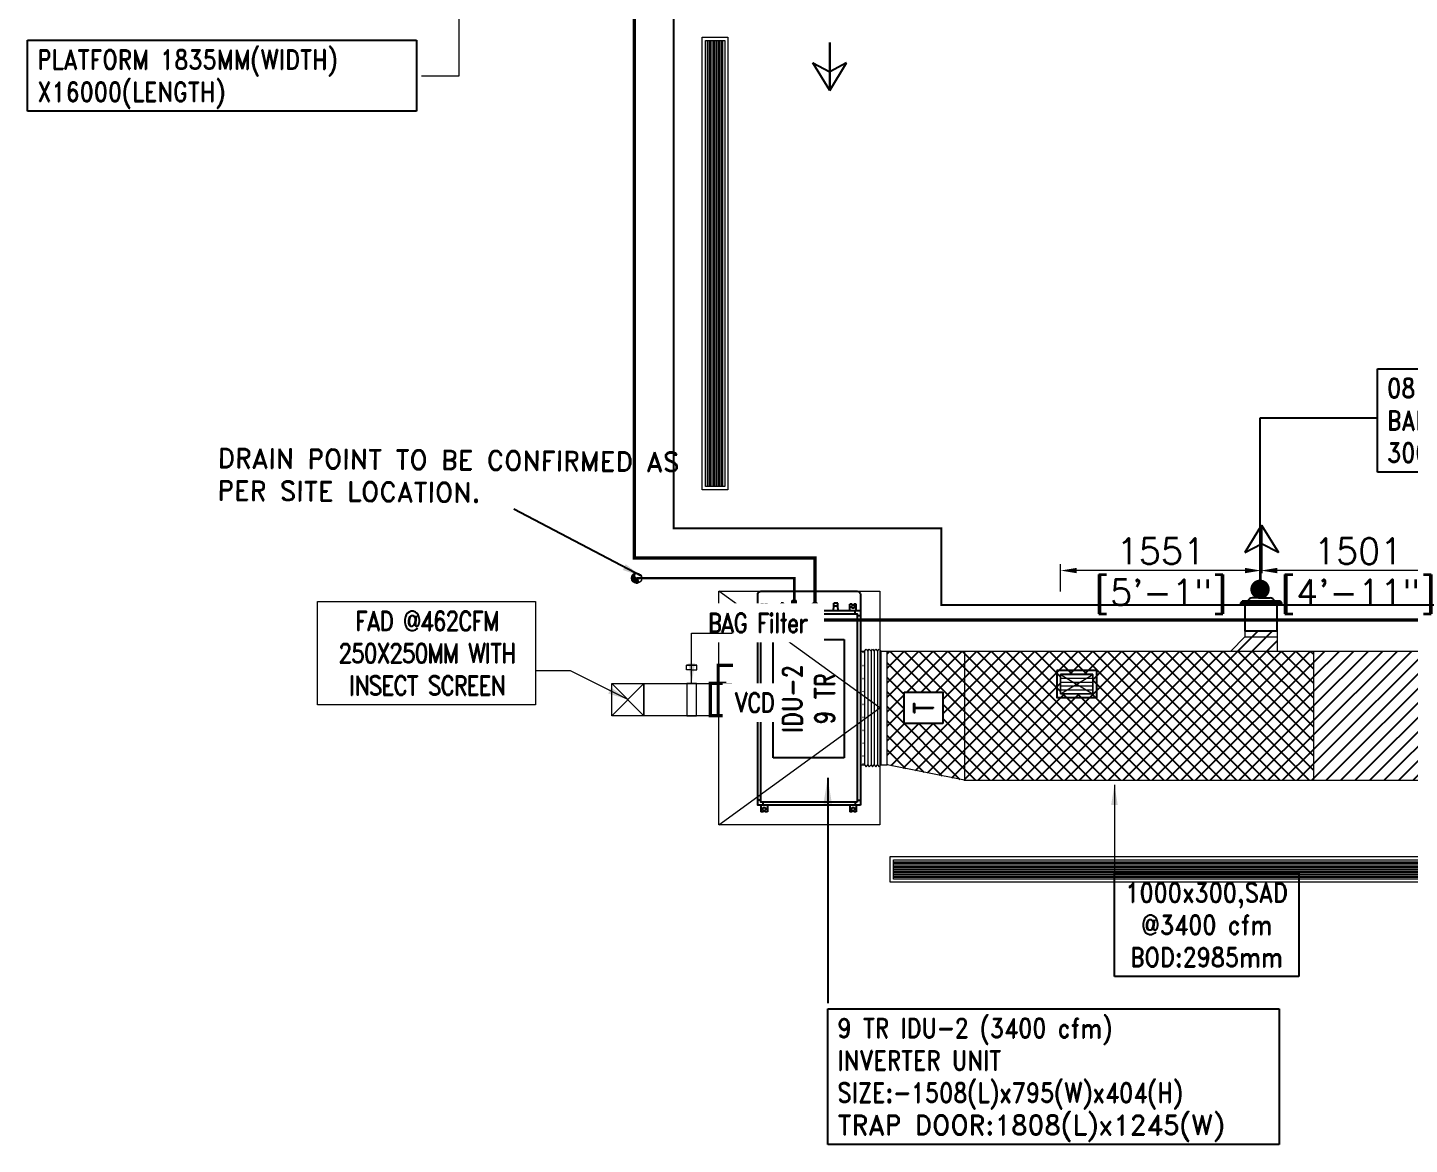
# Model space of a CAD drawing. Header units: millimetres. Extents: x -330573 to 5697, y 22061 to 198972.
# Drawn here: x -116961 to -106267, y 102317 to 110962 of the extents above; entities that cross this region are included whole.
import ezdxf

# ---------------------------------------------------------------- set-up
doc = ezdxf.new("R2010")
doc.units = ezdxf.units.MM
doc.linetypes.add('HIDDEN', pattern=[0.375, 0.25, -0.125])
for name, color, linetype, lineweight in [('MECH. EQUIPMENT', 8, 'Continuous', 0), ('VL-AC- DRAIN', 42, 'Continuous', 5), ('VL-AC-ACCOUSTIC INSULATION', 32, 'Continuous', 25), ('VL-AC-DAMPERS', 5, 'Continuous', 18), ('VL-AC-DIM', 20, 'Continuous', 25), ('VL-AC-EQUIPMENT', 5, 'Continuous', 25), ('VL-AC-EQUIPMENT TEXT', 7, 'Continuous', 25), ('VL-AC-FA', 3, 'Continuous', 18), ('VL-AC-FA_TEXT_50', 7, 'Continuous', 18), ('VL-AC-RAT', 1, 'Continuous', 5), ('VL-AC-SA', 6, 'Continuous', 5), ('VL-AC-SA_TEXT_50', 7, 'Continuous', 25), ('VL-AC-SAT', 72, 'Continuous', 25), ('VL-AC-UNIT TRAP DOOR', 40, 'Continuous', 18), ('VL-AC-VRF PIPE', 152, 'Continuous', 30), ('VL-FC', 21, 'Continuous', 18)]:
    doc.layers.add(name, color=color, linetype=linetype, lineweight=lineweight)
doc.styles.add('50', font='arial.ttf', dxfattribs={"height": 75})
doc.styles.add('ARIAL', font='times.ttf')
doc.styles.add('ROMANS', font='romans.shx', dxfattribs={"height": 200})
doc.styles.add('style1', font='times.ttf', dxfattribs={"width": 0.75})
doc.styles.add('VOLTAS - ROMAND', font='romand.shx', dxfattribs={"width": 0.85})
doc.dimstyles.new('Creer 1-100 FT', dxfattribs={"dimscale": 100, "dimtxt": 2, "dimasz": 1.5, "dimexe": 0.75, "dimexo": 0.75, "dimgap": 0.5, "dimtad": 1, "dimdec": 0, "dimzin": 1, "dimtxsty": 'style1', "dimblk": 'OBLIQUE', "dimcen": 0, "dimdle": 0.75, "dimclrd": 7, "dimclre": 7, "dimclrt": 6, "dimadec": 0, "dimazin": 0, "dimtfac": 1, "dimtdec": 0, "dimtmove": 2, "dimatfit": 3, "dimfxl": 1, "dimfrac": 2, "dimtolj": 1, "dimtzin": 1, "dimlwd": 25, "dimlwe": 25, "dimarcsym": 1})
doc.dimstyles.new('Dim50', dxfattribs={"dimtxt": 75, "dimasz": 75, "dimexe": 50, "dimexo": 50, "dimgap": 0.09, "dimtad": 0, "dimdec": 0, "dimzin": 0, "dimdsep": 46, "dimtxsty": '50', "dimblk": 'ARCHTICK', "dimcen": 0.09, "dimdle": 50, "dimclrd": 8, "dimclre": 8, "dimclrt": 2, "dimadec": 0, "dimazin": 0, "dimtfac": 1, "dimtdec": 0, "dimtofl": 0, "dimtmove": 0, "dimatfit": 3, "dimldrblk": 'DOT', "dimfxl": 1, "dimtolj": 1, "dimtzin": 0, "dimlwe": -1, "dimarcsym": 0})
doc.dimstyles.new('VL_DIM', dxfattribs={"dimscale": 1.25, "dimtxt": 200, "dimasz": 125, "dimexe": 50, "dimexo": 50, "dimgap": 50, "dimtad": 1, "dimdec": 0, "dimrnd": 1, "dimzin": 9, "dimdsep": 46, "dimtxsty": 'ROMANS', "dimcen": 0.09, "dimdle": 35, "dimclrd": 7, "dimclre": 7, "dimclrt": 7, "dimadec": 0, "dimazin": 0, "dimtfac": 1, "dimtdec": 0, "dimtmove": 2, "dimatfit": 3, "dimfxl": 1, "dimtolj": 1, "dimtzin": 0, "dimlwd": 15, "dimlwe": 15, "dimarcsym": 1})
doc.dimstyles.new('VOLTAS', dxfattribs={"dimscale": 100, "dimtxt": 2, "dimasz": 2, "dimexe": 0.5, "dimexo": 0.5, "dimgap": 0.5, "dimtad": 1, "dimdec": 0, "dimzin": 12, "dimdsep": 46, "dimtxsty": 'ROMANS', "dimcen": 10, "dimdle": 100, "dimclrd": 7, "dimclre": 7, "dimclrt": 7, "dimadec": 0, "dimazin": 0, "dimtfac": 1, "dimtdec": 0, "dimtmove": 1, "dimatfit": 3, "dimfxl": 0.18, "dimtolj": 1, "dimtzin": 0, "dimarcsym": 2})

# ---------------------------------------------------------------- blocks, each defined once
blk = doc.blocks.new('*U281')
at = {"color": 8}
for p, q in [((30, 66), (35241, 66)), ((30, 54), (35241, 54)), ((30, 42), (35241, 42)), ((30, 30), (35241, 30)), ((30, 18), (35241, 18)), ((30, 6), (35241, 6)), ((30, -6), (35241, -6)), ((30, -18), (35241, -18)), ((30, -30), (35241, -30)), ((30, -42), (35241, -42)), ((30, -54), (35241, -54))]:
    blk.add_line(p, q, dxfattribs=at)
for points in [[(5, 105), (5, -95), (35266, -95), (35266, 105)], [(30, 80), (30, -70), (35241, -70), (35241, 80)]]:
    blk.add_lwpolyline(points, close=True)
blk = doc.blocks.new('*U103')
at = {"color": 8}
for p, q in [((30, 66), (3482, 66)), ((30, 54), (3482, 54)), ((30, 42), (3482, 42)), ((30, 30), (3482, 30)), ((30, 18), (3482, 18)), ((30, 6), (3482, 6)), ((30, -6), (3482, -6)), ((30, -18), (3482, -18)), ((30, -30), (3482, -30)), ((30, -42), (3482, -42)), ((30, -54), (3482, -54))]:
    blk.add_line(p, q, dxfattribs=at)
for points in [[(5, 105), (5, -95), (3507, -95), (3507, 105)], [(30, 80), (30, -70), (3482, -70), (3482, 80)]]:
    blk.add_lwpolyline(points, close=True)
blk = doc.blocks.new('*U127')
at = {"color": 252, "lineweight": 9}
for p, q in [((783227, 315136), (783227, 315386)), ((783257, 315136), (783257, 315386)), ((783287, 315136), (783287, 315386)), ((783317, 315136), (783317, 315386))]:
    blk.add_line(p, q, dxfattribs=at)
at = {"layer": 'VL-AC-SAT'}
blk.add_lwpolyline([(783167, 315106), (783377, 315106), (783377, 315416), (783167, 315416)], close=True, dxfattribs=at)
at = {"layer": 'VL-AC-SAT', "lineweight": 20}
blk.add_lwpolyline([(783197, 315136), (783347, 315136), (783347, 315386), (783197, 315386)], close=True, dxfattribs=at)
blk = doc.blocks.new('*D228')
at = {"layer": 'Defpoints', "color": 0, "transparency": 16777216}
for p in [(-107415, 106759), (-107415, 106548), (-105914, 106548)]:
    blk.add_point(p, dxfattribs=at)
at = {"layer": 'VL-AC-DIM', "color": 7, "lineweight": 15, "transparency": 16777216}
for p, q in [((-107415, 106598), (-107415, 106809)), ((-106039, 106759), (-107290, 106759)), ((-105914, 106598), (-105914, 106809))]:
    blk.add_line(p, q, dxfattribs=at)
at = {"layer": 'VL-AC-DIM', "color": 7, "transparency": 16777216}
for points in [[(-107290, 106780), (-107290, 106738), (-107415, 106759)], [(-106039, 106780), (-106039, 106738), (-105914, 106759)]]:
    blk.add_solid(points, dxfattribs=at)
at = {"layer": 'VL-AC-DIM', "color": 7, "transparency": 16777216, "char_height": 200, "attachment_point": 5, "style": 'ROMANS'}
for s, insert in [('\\A1;1501', (-106664, 106909)), ('\\A1;[4\'-11"]', (-106664, 106557))]:
    blk.add_mtext(s, dxfattribs=dict(at, insert=insert))
blk = doc.blocks.new('*D229')
at = {"layer": 'Defpoints', "color": 0, "transparency": 16777216}
for p in [(-108966, 106759), (-108966, 106548), (-107415, 106548)]:
    blk.add_point(p, dxfattribs=at)
at = {"layer": 'VL-AC-DIM', "color": 7, "lineweight": 15, "transparency": 16777216}
for p, q in [((-108966, 106598), (-108966, 106809)), ((-107540, 106759), (-108841, 106759)), ((-107415, 106598), (-107415, 106809))]:
    blk.add_line(p, q, dxfattribs=at)
at = {"layer": 'VL-AC-DIM', "color": 7, "transparency": 16777216}
for points in [[(-108841, 106780), (-108841, 106738), (-108966, 106759)], [(-107540, 106780), (-107540, 106738), (-107415, 106759)]]:
    blk.add_solid(points, dxfattribs=at)
at = {"layer": 'VL-AC-DIM', "color": 7, "transparency": 16777216, "char_height": 200, "attachment_point": 5, "style": 'ROMANS'}
for s, insert in [('\\A1;1551', (-108190, 106909)), ('\\A1;[5\'-1"]', (-108190, 106557))]:
    blk.add_mtext(s, dxfattribs=dict(at, insert=insert))
blk = doc.blocks.new('VL EQUIPMENT')
at = {"layer": 'MECH. EQUIPMENT'}
for p, q in [((12041, 41995), (12073, 41995)), ((12073, 41115), (12073, 41995)), ((12098, 41115), (12098, 41995)), ((12123, 41115), (12123, 41995)), ((12148, 41115), (12148, 41995)), ((12173, 41115), (12173, 41995)), ((12198, 41115), (12198, 41995)), ((12041, 41115), (12073, 41115))]:
    blk.add_line(p, q, dxfattribs=at)
for points in [[(12073, 41995), (12085, 42010), (12098, 41995)], [(12098, 41995), (12110, 42010), (12123, 41995)], [(12123, 41995), (12135, 42010), (12148, 41995)], [(12148, 41995), (12160, 42010), (12173, 41995)], [(12173, 41995), (12185, 42010), (12198, 41995)], [(12073, 41115), (12085, 41100), (12098, 41115)], [(12098, 41115), (12110, 41100), (12123, 41115)], [(12123, 41115), (12135, 41100), (12148, 41115)], [(12148, 41115), (12160, 41100), (12173, 41115)], [(12173, 41115), (12185, 41100), (12198, 41115)]]:
    blk.add_lwpolyline(points, dxfattribs=at)
for centre in [(12061, 41988), (12061, 41928), (12061, 41828), (12061, 41728), (12061, 41628), (12061, 41528), (12061, 41428), (12061, 41328), (12061, 41228), (12061, 41126)]:
    blk.add_circle(centre, 1.45, dxfattribs=at)
at = {"layer": 'VL-AC-EQUIPMENT'}
for p, q in [((11290, 42359), (11271, 42359)), ((11271, 42309), (11271, 42359)), ((11290, 42359), (11290, 42343)), ((11321, 42359), (11302, 42359)), ((11302, 42359), (11302, 42343)), ((11321, 42309), (11321, 42359)), ((11959, 42309), (11959, 42359)), ((11978, 42359), (11959, 42359)), ((11978, 42359), (11978, 42343)), ((12009, 42359), (11990, 42359)), ((11990, 42359), (11990, 42343)), ((12009, 42309), (12009, 42359)), ((11271, 42269), (11246, 42269)), ((11286, 42284), (11286, 42309)), ((11288, 42343), (11290, 42343)), ((11304, 42329), (11288, 42329)), ((11302, 42343), (11304, 42343)), ((11976, 42343), (11978, 42343)), ((11992, 42329), (11976, 42329)), ((11990, 42343), (11992, 42343)), ((12001, 42284), (12001, 42309)), ((12016, 42269), (12041, 42269)), ((11271, 40841), (11246, 40841)), ((11271, 40801), (11271, 40751)), ((11290, 40751), (11271, 40751)), ((11286, 40826), (11286, 40801)), ((11288, 40781), (11304, 40781)), ((11290, 40767), (11288, 40767)), ((11290, 40751), (11290, 40767)), ((11302, 40751), (11302, 40767)), ((11321, 40751), (11302, 40751)), ((11321, 40801), (11321, 40751)), ((11428, 40762), (11447, 40762)), ((11428, 40762), (11428, 40744)), ((11431, 40778), (11445, 40778)), ((11431, 40778), (11431, 40764)), ((11431, 40764), (11445, 40764)), ((11432, 40764), (11432, 40762)), ((11433, 40801), (11433, 40778)), ((11442, 40767), (11440, 40767)), ((11443, 40801), (11443, 40778)), ((11444, 40764), (11444, 40762)), ((11445, 40778), (11445, 40764)), ((11447, 40762), (11447, 40744)), ((11514, 40749), (11514, 40723)), ((11514, 40749), (11543, 40749)), ((11517, 40771), (11517, 40754)), ((11517, 40771), (11540, 40771)), ((11517, 40754), (11540, 40754)), ((11518, 40754), (11518, 40749)), ((11521, 40801), (11521, 40771)), ((11537, 40801), (11537, 40771)), ((11540, 40771), (11540, 40754)), ((11540, 40754), (11540, 40749)), ((11543, 40749), (11543, 40723)), ((11673, 40801), (11674, 40768)), ((11706, 40768), (11674, 40768)), ((11674, 40768), (11674, 40743)), ((11707, 40801), (11706, 40768)), ((11706, 40768), (11706, 40743)), ((11834, 40801), (11835, 40768)), ((11867, 40768), (11835, 40768)), ((11835, 40768), (11835, 40743)), ((11868, 40801), (11867, 40768)), ((11867, 40768), (11867, 40743)), ((11959, 40801), (11959, 40751)), ((11978, 40751), (11959, 40751)), ((11976, 40781), (11992, 40781)), ((11978, 40767), (11976, 40767)), ((11978, 40751), (11978, 40767)), ((11990, 40751), (11990, 40767)), ((11992, 40767), (11990, 40767)), ((12009, 40751), (11990, 40751)), ((12001, 40826), (12001, 40801)), ((12009, 40801), (12009, 40751)), ((12016, 40841), (12041, 40841)), ((11447, 40744), (11428, 40744)), ((11514, 40723), (11543, 40723)), ((11706, 40743), (11674, 40743)), ((11867, 40743), (11835, 40743))]:
    blk.add_line(p, q, dxfattribs=at)
at = {"layer": 'VL-AC-EQUIPMENT', "flags": 128}
for points in [[(12041, 42309), (11246, 42309), (11246, 40801), (12041, 40801)], [(12016, 42284), (11271, 42284), (11271, 40826), (12016, 40826)]]:
    blk.add_lwpolyline(points, close=True, dxfattribs=at)
blk.add_lwpolyline([(11246, 40801), (11246, 40676, 0.414214), (11271, 40651), (12016, 40651, 0.414214), (12041, 40676), (12041, 40801)], format="xyb", dxfattribs=at)
at = {"layer": 'VL-AC-EQUIPMENT'}
for centre, start, end in [((11288, 42336), 90, 270), ((11304, 42336), 270, 90), ((11976, 42336), 90, 270), ((11992, 42336), 270, 90), ((11288, 40774), 90, 270), ((11304, 40774), 270, 90), ((11976, 40774), 90, 270), ((11992, 40774), 270, 90)]:
    blk.add_arc(centre, 7, start, end, dxfattribs=at)
blk = doc.blocks.new('VL SA JET NOZZEL')
at = {"layer": 'VL-AC-SAT'}
for p, q in [((4, 562, 0), (-125, 350, 0)), ((4, 562, 0), (4, 192, 0)), ((4, 192, 0), (4, 562, 0)), ((4, 562, 0), (134, 350, 0)), ((4, 562, 0), (4, 192, 0)), ((4, 192, 0), (4, 562, 0)), ((-125, 350, 0), (4, 419, 0)), ((134, 350, 0), (4, 419, 0)), ((0, 0), (-70, 0)), ((0, 0), (70, 0)), ((-160, -40), (-147, -25)), ((160, -40), (-160, -40)), ((160, -40), (147, -25))]:
    blk.add_line(p, q, dxfattribs=at)
for points in [[(-160, -40), (-160, -55), (160, -55), (160, -40)], [(147, -25), (-147, -25)]]:
    blk.add_lwpolyline(points, dxfattribs=at)
at = {"layer": 'VL-AC-SAT', "elevation": 0}
blk.add_lwpolyline([(125, -255), (125, -55), (-125, -55), (-125, -255)], close=True, dxfattribs=at)
at = {"layer": 'VL-AC-SAT'}
for centre, start, end in [((-64, -42), 97.9087, 155.9574), ((64, -42), 24.0426, 82.0913)]:
    blk.add_arc(centre, 42.9, start, end, dxfattribs=at)
blk = doc.blocks.new('A$C63456DE7')
at = {"layer": 'VL-AC-DAMPERS', "const_width": 25}
for points in [[(-699, 125), (-699, -266), (-813, -266)], [(-751, -125), (-751, 125), (-639, 125), (-639, -125), (-751, -125)]]:
    blk.add_lwpolyline(points, dxfattribs=at)
at = {"layer": 'VL-AC-FA'}
for p, q in [((-125, 125), (125, -125)), ((-125, -125), (125, 125)), ((125, -125), (-125, -125))]:
    blk.add_line(p, q, dxfattribs=at)
for points in [[(-805, 125), (-125, 125), (-125, -125), (-805, -125)], [(-457, 125), (-531, 125), (-531, -125), (-457, -125)], [(-125, 125), (125, 125), (125, -125), (-125, -125)]]:
    blk.add_lwpolyline(points, close=True, dxfattribs=at)
for points in [[(-494, -125), (-494, -230), (-454, -230), (-454, -267), (-534, -267)], [(-494, -125), (-494, -230), (-534, -230), (-534, -267), (-454, -267)]]:
    blk.add_lwpolyline(points, dxfattribs=at)

msp = doc.modelspace()

# ---------------------------------------------------------------- hatches: boundary and pattern name
at = {"layer": 'VL-AC- DRAIN', "ltscale": 150}
h = msp.add_hatch(dxfattribs=at)
h.set_pattern_fill('ANSI31', color=256, scale=50)
h.set_pattern_definition([(45, (-4561211.5485, 1021469.1257), (-4.419417382, 4.419417382), [])])
edge = h.paths.add_edge_path()
edge.add_ellipse((-112247.5, 106720.3), major_axis=(0, 20), ratio=0.697274, start_angle=0, end_angle=180, ccw=False)
edge.add_arc((-112247.5, 106700.3), 40, 90, 180)
edge.add_arc((-112247.5, 106700.3), 40, 180, 270)
edge.add_ellipse((-112247.5, 106680.3), major_axis=(0, 20), ratio=0.697274, start_angle=180, end_angle=360)
at = {"layer": 'VL-AC-ACCOUSTIC INSULATION'}
h = msp.add_hatch(dxfattribs=at)
h.set_pattern_fill('ANSI31', color=8, scale=25)
h.paths.add_polyline_path([(-107289.6, 106245.5), (-107539.6, 106245.5), (-107649.6, 106135.5), (-107289.6, 106135.5)])
h.paths.add_polyline_path([(-107289.6, 106292.7), (-107539.6, 106292.7), (-107539.6, 106245.5), (-107289.6, 106245.5)])
h.paths.add_polyline_path([(-105491.5, 106135.5), (-107009, 106135.5), (-107009, 105135.5), (-105491.5, 105135.5)])
h.paths.add_polyline_path([(-105966.3, 105805.5), (-105966.3, 105955.5), (-105716.3, 105955.5), (-105716.3, 105805.5)], flags=16)
h.paths.add_polyline_path([(-105788.6, 106245.5), (-106038.6, 106245.5), (-106148.6, 106135.5), (-105788.6, 106135.5)])
h.paths.add_polyline_path([(-105788.6, 106292.7), (-106038.6, 106292.7), (-106038.6, 106245.5), (-105788.6, 106245.5)])
h.paths.add_polyline_path([(-104891.5, 106135.5), (-105491.5, 106135.5), (-105491.5, 105135.5), (-104891.5, 105385.5)])
h.paths.add_polyline_path([(-101024.6, 106135.5), (-104891.5, 106135.5), (-104891.5, 105385.5), (-101024.6, 105385.5)])
h.paths.add_polyline_path([(-102966.3, 105955.5), (-102716.3, 105955.5), (-102716.3, 105805.5), (-102966.3, 105805.5)], flags=16)
h.paths.add_polyline_path([(-104287.6, 106245.5), (-104537.6, 106245.5), (-104647.6, 106135.5), (-104287.6, 106135.5)])
h.paths.add_polyline_path([(-104287.6, 106292.7), (-104537.6, 106292.7), (-104537.6, 106245.5), (-104287.6, 106245.5)])
h.paths.add_polyline_path([(-102780.6, 106245.5), (-103030.6, 106245.5), (-103140.6, 106135.5), (-102780.6, 106135.5)])
h.paths.add_polyline_path([(-102780.6, 106292.7), (-103030.6, 106292.7), (-103030.6, 106245.5), (-102780.6, 106245.5)])
h.paths.add_polyline_path([(-101223.6, 106245.5), (-101473.6, 106245.5), (-101583.6, 106135.5), (-101223.6, 106135.5)])
h.paths.add_polyline_path([(-101223.6, 106292.7), (-101473.6, 106292.7), (-101473.6, 106245.5), (-101223.6, 106245.5)])
h.paths.add_polyline_path([(-96419.4, 106135.5), (-100424.6, 106135.5), (-100424.6, 105685.5), (-96419.4, 105685.5)])
h.paths.add_polyline_path([(-99716.3, 105805.5), (-99966.3, 105805.5), (-99966.3, 105955.5), (-99716.3, 105955.5)], flags=16)
h.paths.add_polyline_path([(-96966.3, 105955.5), (-96716.3, 105955.5), (-96716.3, 105805.5), (-96966.3, 105805.5)], flags=16)
h.paths.add_polyline_path([(-100424.6, 106135.5), (-101024.6, 106135.5), (-101024.6, 105385.5), (-100424.6, 105685.5)])
h.paths.add_polyline_path([(-99722.2, 106245.5), (-99972.2, 106245.5), (-100082.2, 106135.5), (-99722.2, 106135.5)])
h.paths.add_polyline_path([(-99722.2, 106292.7), (-99972.2, 106292.7), (-99972.2, 106245.5), (-99722.2, 106245.5)])
h.paths.add_polyline_path([(-98220.8, 106245.5), (-98470.8, 106245.5), (-98580.8, 106135.5), (-98220.8, 106135.5)])
h.paths.add_polyline_path([(-98220.8, 106292.7), (-98470.8, 106292.7), (-98470.8, 106245.5), (-98220.8, 106245.5)])
h.paths.add_polyline_path([(-96719.4, 106245.5), (-96969.4, 106245.5), (-97079.4, 106135.5), (-96719.4, 106135.5)])
h.paths.add_polyline_path([(-96719.4, 106292.7), (-96969.4, 106292.7), (-96969.4, 106245.5), (-96719.4, 106245.5)])
at = {"layer": 'VL-AC-ACCOUSTIC INSULATION', "lineweight": -3}
h = msp.add_hatch(dxfattribs=at)
h.set_pattern_fill('ANSI37', color=256, scale=25)
h.paths.add_polyline_path([(-107009, 106135.5), (-109709, 106135.5), (-109709, 105135.5), (-107009, 105135.5)])
h.paths.add_polyline_path([(-108716.3, 105805.5), (-108966.3, 105805.5), (-108966.3, 105955.5), (-108716.3, 105955.5)], flags=16)
h.paths.add_polyline_path([(-109709, 106135.5), (-110309, 106135.5), (-110309, 105255.5), (-109709, 105135.5)])

# ---------------------------------------------------------------- linework, layer by layer
at = {"layer": 'VL-AC- DRAIN', "linetype": 'HIDDEN', "ltscale": 0.5, "const_width": 20}
msp.add_lwpolyline([(-111027.8, 106502.6), (-111027.8, 106700.3), (-112247.5, 106700.3)], dxfattribs=at)
at = {"layer": 'VL-AC- DRAIN', "ltscale": 150}
msp.add_circle((-112247.5, 106700.3), 40, dxfattribs=at)
at = {"layer": 'VL-AC- DRAIN', "ltscale": 150, "extrusion": (0, 0, -1)}
msp.add_ellipse((-112247.5, 106720.3), major_axis=(0, 20), ratio=0.697274, start_param=3.1415927, end_param=6.2831853, dxfattribs=at)
at = {"layer": 'VL-AC- DRAIN', "ltscale": 150}
msp.add_ellipse((-112247.5, 106680.3), major_axis=(0, 20), ratio=0.697274, start_param=3.1415927, end_param=6.2831853, dxfattribs=at)
at = {"layer": 'VL-AC-SA', "ltscale": 150}
for p, q in [((-108966.3, 105955.5, 0), (-108716.3, 105805.5, 0)), ((-108966.3, 105805.5, 0), (-108716.3, 105955.5, 0))]:
    msp.add_line(p, q, dxfattribs=at)
at = {"layer": 'VL-AC-SA'}
for points in [[(-107539.6, 106245.5), (-107649.6, 106135.5)], [(-107539.6, 106245.5), (-107289.6, 106245.5)], [(-110359, 106135.5), (-110309, 106135.5)], [(-109709, 106135.5), (-96419.4, 106135.5)], [(-107009, 106135.5), (-107009, 105135.5)], [(-110359, 105255.5), (-110309, 105255.5)], [(-109709, 105135.5), (-105491.5, 105135.5)]]:
    msp.add_lwpolyline(points, dxfattribs=at)
at = {"layer": 'VL-AC-SA', "elevation": 0}
for points in [[(-107539.6, 106292.7), (-107539.6, 106245.5)], [(-107289.6, 106292.7), (-107289.6, 106135.5)]]:
    msp.add_lwpolyline(points, dxfattribs=at)
at = {"layer": 'VL-AC-SA'}
msp.add_lwpolyline([(-110309, 106135.5), (-109709, 106135.5), (-109709, 105135.5), (-110309, 105255.5)], close=True, dxfattribs=at)
at = {"layer": 'VL-AC-SA', "ltscale": 150, "elevation": 0}
msp.add_lwpolyline([(-108966.3, 105955.5), (-108716.3, 105955.5), (-108716.3, 105805.5), (-108966.3, 105805.5)], close=True, dxfattribs=at)
at = {"layer": 'VL-AC-SAT'}
for p, q in [((-110753.6, 110476), (-110753.6, 110846.6)), ((-110753.6, 110846.6), (-110753.6, 110476)), ((-110753.6, 110476), (-110753.6, 110846.6)), ((-110753.6, 110846.6), (-110753.6, 110476)), ((-110753.6, 110476), (-110883.3, 110688.9)), ((-110883.3, 110688.9), (-110753.6, 110619.8)), ((-110753.6, 110476), (-110623.9, 110688.9)), ((-110623.9, 110688.9), (-110753.6, 110619.8))]:
    msp.add_line(p, q, dxfattribs=at)

# ---------------------------------------------------------------- block references
at = {"layer": 'VL-AC-EQUIPMENT', "color": 8, "xscale": -1, "rotation": 180}
msp.add_blockref('VL EQUIPMENT', (-122556.7, 147250.8), dxfattribs=at)
at = {"layer": 'VL-AC-FA', "rotation": 180}
msp.add_blockref('A$C63456DE7', (-112315.9, 105760.1), dxfattribs=at)
at = {"layer": 'VL-AC-RAT', "xscale": -1, "rotation": 90}
msp.add_blockref('*U103', (-111635.9, 110891.7), dxfattribs=at)
at = {"layer": 'VL-AC-SAT'}
msp.add_blockref('VL SA JET NOZZEL', (-107414.6, 106547.7, 0), dxfattribs=at)
at = {"layer": 'VL-AC-SAT', "linetype": 'HIDDEN', "lineweight": 0, "rotation": 270}
msp.add_blockref('*U127', (-424101.9, 889152.7, 0), dxfattribs=at)

# ---------------------------------------------------------------- texts
at = {"layer": 'VL-AC- DRAIN', "color": 1, "ltscale": 0.5, "insert": (-115493.4, 107304.8), "char_height": 150, "width": 3891.468, "attachment_point": 7, "rotation": 359.5157, "style": 'ARIAL'}
msp.add_mtext('{\\Fromand|c0;DRAIN POINT TO BE CONFIRMED AS PER SITE LOCATION.}', dxfattribs=at)
at = {"layer": 'VL-AC-FA_TEXT_50', "insert": (-113873.8, 106118.8, 0), "char_height": 150, "attachment_point": 5, "style": 'VOLTAS - ROMAND', "bg_fill": 19, "box_fill_scale": 1.5, "bg_fill_color": 256, "bg_fill_transparency": 0}
msp.add_mtext_dynamic_manual_height_columns('{\\T0.9;\\C7;FAD @462CFM 250X250MM WITH INSECT SCREEN}', width=1536.964, gutter_width=20, heights=[0], dxfattribs=at)
at = {"layer": 'VL-AC-SA_TEXT_50', "char_height": 150, "attachment_point": 5, "style": 'VOLTAS - ROMAND', "bg_fill": 19, "box_fill_scale": 1.5, "bg_fill_color": 256, "bg_fill_transparency": 0}
for s, insert, width in [('\\pxql;PLATFORM 1835MM(WIDTH) X16000(LENGTH)', (-115456, 110564.5, 0), 2860.224), ('\\pxql;08 NOS.250∅ JET NOZZLE EYE BALL(OUTER FLANGE DIA 318MM)  \\P300 cfm EACH 2400 cfm', (-104807.9, 107921.5), 3261.857), ('1000x300,SAD\\P@3400 cfm\\PBOD:2985mm ', (-107836.3, 104016.2), 1276.5)]:
    msp.add_mtext(s, dxfattribs=dict(at, insert=insert, width=width))

# ---------------------------------------------------------------- dimensions: what is measured, and where the dimension line sits
at = {"layer": 'VL-AC-DIM'}
for base, p1, p2, picture, middle in [((-108965.6, 106758.9, 0), (-107414.6, 106547.7, 0), (-108965.6, 106547.7, 0), '*D229', (-108190.1, 106758.9, 0)), ((-107414.6, 106758.9, 0), (-105913.6, 106547.7, 0), (-107414.6, 106547.7, 0), '*D228', (-106664.1, 106758.9, 0))]:
    dim = msp.add_linear_dim(base=base, p1=p1, p2=p2, dimstyle='VL_DIM', override={"dimscale": 1, "dimpost": '\\X'}, dxfattribs=at)
    dim.commit()
    dim.dimension.update_dxf_attribs({"geometry": picture, "text_midpoint": middle})

# ---------------------------------------------------------------- leaders
at = {"layer": 'VL-AC- DRAIN', "color": 1, "ltscale": 0.5}
msp.add_leader([(-112210.7, 106715.9), (-113199.2, 107233)], dimstyle='Creer 1-100 FT', override={"dimtxt": 1, "dimtad": 0, "dimtxsty": 'ROMANS', "dimclrd": 1, "dimclrt": 7, "dimfxl": 0.18, "dimarcsym": 2}, dxfattribs=at)
at = {"layer": 'VL-AC-EQUIPMENT TEXT'}
msp.add_leader([(-110768.8, 105153.3), (-110768.8, 103410.4)], dimstyle='VOLTAS', override={"dimtad": 0}, dxfattribs=at)

# ---------------------------------------------------------------- next in the draw order: linework, layer by layer
at = {"layer": 'VL-AC-VRF PIPE', "const_width": 25}
msp.add_lwpolyline([(-95589.2, 106313.8), (-95589.2, 106375.7), (-110866.4, 106375.7), (-110866.4, 106855.6), (-112265.5, 106855.6), (-112265.5, 127911.8), (-109988.5, 127911.8), (-109988.5, 127958)], dxfattribs=at)
at = {"layer": 'VL-FC', "const_width": 15}
msp.add_lwpolyline([(-74570.9, 107085.5), (-76393.7, 107085.5), (-76393.7, 106492.7), (-109889.9, 106492.7), (-109889.9, 107085.5), (-111960.9, 107085.5), (-111961, 111092), (-108922.9, 111092), (-108922.9, 121000.6), (-109060.9, 121000.6), (-109060.9, 126575.4), (-79245.9, 126575.4), (-79245.9, 124895.5)], dxfattribs=at)

# ---------------------------------------------------------------- next in the draw order: block references
at = {"layer": 'VL-AC-RAT', "xscale": -1, "rotation": 180}
msp.add_blockref('*U281', (-110290.3, 104450.9, 0), dxfattribs=at)

# ---------------------------------------------------------------- next in the draw order: texts
at = {"layer": 'VL-AC-EQUIPMENT TEXT', "insert": (-110917.2, 105766.3, 0), "char_height": 150, "width": 766.5, "attachment_point": 5, "rotation": 90, "style": 'VOLTAS - ROMAND', "bg_fill": 19, "box_fill_scale": 1.5, "bg_fill_color": 256, "bg_fill_transparency": 0}
msp.add_mtext('IDU-2\\P9 TR', dxfattribs=at)
at = {"layer": 'VL-AC-EQUIPMENT TEXT', "insert": (-109021.3, 102817.2, 7444.7), "char_height": 150, "width": 3344.357, "attachment_point": 5, "style": 'VOLTAS - ROMAND', "bg_fill": 19, "box_fill_scale": 1.5, "bg_fill_color": 256, "bg_fill_transparency": 0}
msp.add_mtext('\\pxql;9 TR IDU-2 (3400 cfm) \\PINVERTER UNIT\\PSIZE:-1508(L)x795(W)x404(H)  \\P{\\W1;\\C7;TRAP DOOR:1808(L)x1245(W)}', dxfattribs=at)
at = {"layer": 'VL-AC-SA_TEXT_50', "insert": (-110027.9, 105695.5), "char_height": 150, "width": 92.571, "attachment_point": 5, "rotation": 90, "style": 'VOLTAS - ROMAND', "bg_fill": 19, "box_fill_scale": 1.5, "bg_fill_color": 256, "bg_fill_transparency": 0}
msp.add_mtext('T', dxfattribs=at)

# ---------------------------------------------------------------- next in the draw order: leaders
at = {"layer": 'VL-AC-DIM'}
msp.add_leader([(-113623.6, 111766.8), (-113623.6, 110586.3), (-113912.6, 110586.3)], dimstyle='VL_DIM', override={"dimscale": 1, "dimgap": 50, "dimtad": 0}, dxfattribs=at)
at = {"layer": 'VL-AC-EQUIPMENT TEXT', "color": 7, "ltscale": 0.5}
msp.add_leader([(-107422.7, 106613.8), (-107422.7, 107940.3), (-106510.1, 107940.3)], dimstyle='Dim50', override={"dimasz": 150, "dimclrd": 7}, dxfattribs=at)
at = {"layer": 'VL-AC-FA'}
msp.add_leader([(-112315.9, 105760.1), (-112758.3, 105982.2), (-113031.2, 105982.2)], dimstyle='VL_DIM', override={"dimgap": 50, "dimtad": 0}, dxfattribs=at)
at = {"layer": 'VL-AC-SA_TEXT_50'}
msp.add_leader([(-108549.5, 105099.3), (-108549.5, 104415.9)], dimstyle='VL_DIM', override={"dimtad": 0, "dimclrd": 256}, dxfattribs=at)

# ---------------------------------------------------------------- next in the draw order: linework, layer by layer
at = {"layer": 'VL-AC-UNIT TRAP DOOR'}
msp.add_lwpolyline([(-111610.9, 106599.5), (-110365.9, 106599.5), (-110365.9, 104791.5), (-111610.9, 104791.5)], close=True, dxfattribs=at)
msp.add_lwpolyline([(-111610.9, 104791.5), (-110365.9, 105695.5), (-111610.9, 106599.5)], dxfattribs=at)

# ---------------------------------------------------------------- next in the draw order: texts
at = {"layer": 'VL-AC-EQUIPMENT TEXT', "char_height": 150, "attachment_point": 5, "style": 'VOLTAS - ROMAND', "bg_fill": 2}
for s, width, insert in [('{\\T0.9;\\C7;BAG Filter}', 883.679, (-111313.1, 106354.1, 0)), ('{\\T0.9;\\C7;VCD}', 334.821, (-111340, 105737, -169.3))]:
    msp.add_mtext_dynamic_manual_height_columns(s, width=width, gutter_width=20, heights=[0], dxfattribs=dict(at, insert=insert))

# ---------------------------------------------------------------- next in the draw order: leaders
at = {"layer": 'VL-AC-FA'}
msp.add_leader([(-111821.9, 105885.1), (-111821.9, 106275.4), (-111510.8, 106275.4)], dimstyle='VL_DIM', override={"dimtad": 0}, dxfattribs=at)

doc.saveas('drawing.dxf')
